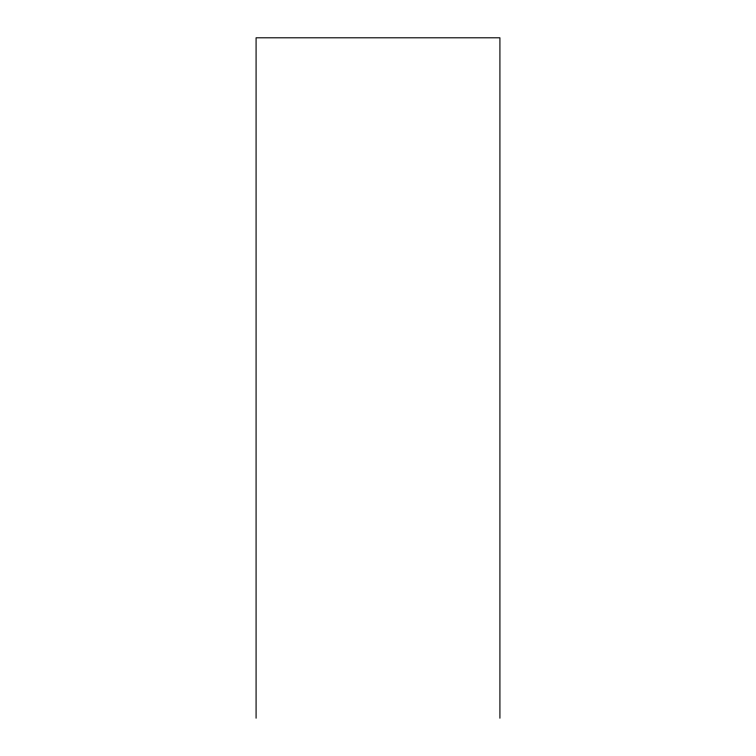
<?xml version="1.0" encoding="UTF-8"?>
<svg xmlns="http://www.w3.org/2000/svg" width="756" height="756" viewBox="0 0 756 756"><rect width="100%" height="100%" fill="white"/><g stroke="black" fill="none" stroke-linecap="round" stroke-linejoin="round"><path stroke-width="1.13" d="M499.914 718.2L499.914 37.8L256.086 37.8L256.086 718.2"/></g></svg>
